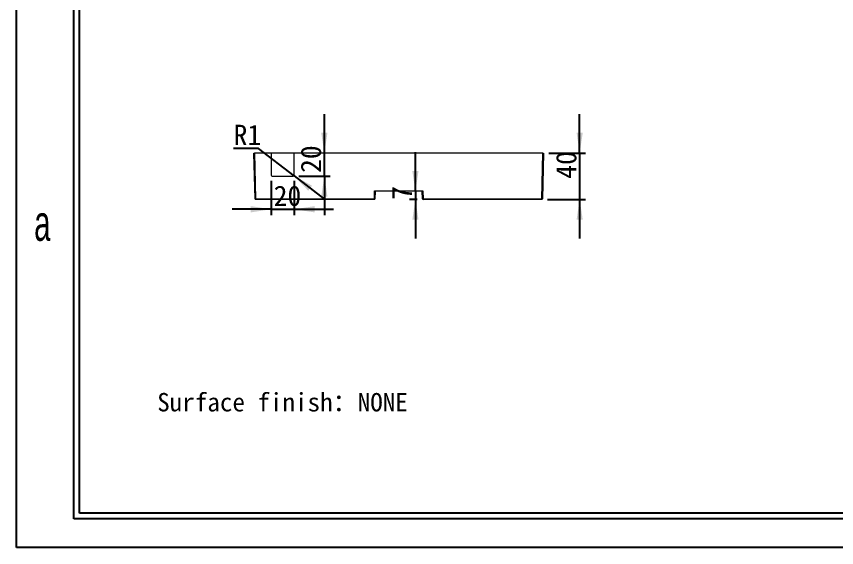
# Model space of a CAD drawing. Header units: millimetres. Extents: x 2 to 295, y 1 to 209.
# Drawn here: x 1.8 to 143.2, y 1.3 to 92.9 of the extents above; entities that cross this region are included whole.
import ezdxf

# ---------------------------------------------------------------- set-up
doc = ezdxf.new("R2010")
doc.units = ezdxf.units.MM
doc.layers.add('DIM', color=5, linetype='Continuous')
doc.layers.add('SLD-0', color=179, linetype='Continuous')
doc.styles.add('SLDTEXTSTYLE0', font='SIMSUN.TTC', dxfattribs={"width": 0.67})
doc.styles.add('SLDTEXTSTYLE14', font='SIMSUN.TTC')
doc.styles.add('SLDTEXTSTYLE2', font='SIMSUN.TTC', dxfattribs={"bigfont": 'bigfont'})
doc.styles.add('SLDTEXTSTYLE5', font='GOTHIC.TTF', dxfattribs={"width": 0.61171})
doc.dimstyles.new('SLDDIMSTYLE3', dxfattribs={"dimtxt": 3.5, "dimasz": 3.5, "dimexe": 0, "dimexo": 0.0625, "dimgap": 0.875, "dimtad": 2, "dimlfac": 5, "dimrnd": 1e-09, "dimzin": 12, "dimdsep": 46, "dimtxsty": 'SLDTEXTSTYLE0', "dimsah": 1, "dimcen": 0.09, "dimadec": 0, "dimazin": 3, "dimtfac": 1, "dimtmove": 0, "dimatfit": 0, "dimfxl": 0, "dimfrac": 2, "dimtolj": 1, "dimtzin": 12, "dimarcsym": 0})
doc.dimstyles.new('SLDDIMSTYLE4', dxfattribs={"dimtxt": 3.5, "dimasz": 3.5, "dimexe": 0, "dimexo": 0.0625, "dimgap": 0.875, "dimtad": 0, "dimtih": 1, "dimtoh": 1, "dimlfac": 5, "dimrnd": 1e-09, "dimzin": 12, "dimdsep": 46, "dimtxsty": 'SLDTEXTSTYLE0', "dimsah": 1, "dimcen": 0, "dimadec": 0, "dimazin": 3, "dimtfac": 1, "dimtofl": 0, "dimtmove": 1, "dimatfit": 3, "dimfxl": 0, "dimfrac": 2, "dimtolj": 1, "dimtzin": 12, "dimarcsym": 0})

# ---------------------------------------------------------------- blocks, each defined once
blk = doc.blocks.new('_D_8')
at = {"layer": 'DIM'}
for p, q in [((98.93, 69.31), (98.93, 76.04)), ((93.61, 69.31), (99.93, 69.31)), ((98.93, 69.31), (98.93, 61.31)), ((93.4, 61.31), (99.93, 61.31)), ((98.93, 61.31), (98.93, 54.58))]:
    blk.add_line(p, q, dxfattribs=at)
for points in [[(98.93, 69.31), (99.47, 72.81), (98.4, 72.81)], [(98.93, 61.31), (98.4, 57.81), (99.47, 57.81)]]:
    blk.add_solid(points, dxfattribs=at)
at = {"layer": 'DIM', "insert": (94.86, 64.88), "char_height": 3.5, "attachment_point": 1, "rotation": 90, "style": 'SLDTEXTSTYLE14'}
blk.add_mtext('40', dxfattribs=at)
blk = doc.blocks.new('_D_9')
at = {"layer": 'DIM'}
for p, q in [((70.61, 62.71), (70.61, 69.44)), ((70.61, 62.71), (70.61, 61.31)), ((70.93, 61.31), (69.61, 61.31)), ((70.61, 61.31), (70.61, 54.58))]:
    blk.add_line(p, q, dxfattribs=at)
for points in [[(70.61, 62.71), (71.15, 66.21), (70.08, 66.21)], [(70.61, 61.31), (70.08, 57.81), (71.15, 57.81)]]:
    blk.add_solid(points, dxfattribs=at)
at = {"layer": 'DIM', "insert": (66.54, 61.25), "char_height": 3.5, "attachment_point": 1, "rotation": 90, "style": 'SLDTEXTSTYLE14'}
blk.add_mtext('7', dxfattribs=at)
blk = doc.blocks.new('_D_10')
at = {"layer": 'DIM'}
for p, q in [((45.73, 64.51), (45.73, 58.62)), ((49.73, 64.51), (49.73, 58.62)), ((45.73, 59.62), (39, 59.62)), ((45.73, 59.62), (49.73, 59.62)), ((49.73, 59.62), (56.46, 59.62))]:
    blk.add_line(p, q, dxfattribs=at)
for points in [[(45.73, 59.62), (42.23, 60.16), (42.23, 59.08)], [(49.73, 59.62), (53.23, 59.08), (53.23, 60.16)]]:
    blk.add_solid(points, dxfattribs=at)
at = {"layer": 'DIM', "insert": (46.17, 63.69), "char_height": 3.5, "attachment_point": 1, "style": 'SLDTEXTSTYLE14'}
blk.add_mtext('20', dxfattribs=at)
blk = doc.blocks.new('_D_11')
at = {"layer": 'DIM'}
for p, q in [((54.91, 69.31), (54.91, 76.04)), ((54.91, 65.31), (54.91, 69.31)), ((50.53, 65.31), (55.91, 65.31)), ((54.91, 65.31), (54.91, 58.58))]:
    blk.add_line(p, q, dxfattribs=at)
for points in [[(54.91, 69.31), (55.45, 72.81), (54.37, 72.81)], [(54.91, 65.31), (54.37, 61.81), (55.45, 61.81)]]:
    blk.add_solid(points, dxfattribs=at)
at = {"layer": 'DIM', "insert": (50.84, 65.88), "char_height": 3.5, "attachment_point": 1, "rotation": 90, "style": 'SLDTEXTSTYLE14'}
blk.add_mtext('20', dxfattribs=at)
blk = doc.blocks.new('_D_12')
at = {"layer": 'DIM'}
for p, q in [((43.57, 70.11), (39.26, 70.11)), ((49.69, 65.39), (43.57, 70.11)), ((49.69, 65.39), (55.02, 61.28))]:
    blk.add_line(p, q, dxfattribs=at)
blk.add_solid([(49.69, 65.39), (52.13, 62.83), (52.79, 63.68)], dxfattribs=at)
at = {"layer": 'DIM', "insert": (39.26, 74.19), "char_height": 3.5, "attachment_point": 1, "style": 'SLDTEXTSTYLE14'}
blk.add_mtext('R1', dxfattribs=at)

msp = doc.modelspace()

# ---------------------------------------------------------------- linework, layer by layer
at = {"color": 7, "linetype": 'Continuous', "lineweight": 15}
for p, q in [((42.9565, 61.4113), (42.7496, 69.3139)), ((42.7496, 69.3139), (42.8495, 69.3139)), ((42.8495, 69.3139), (43.0565, 61.4113)), ((45.7296, 69.3139), (42.8495, 69.3139)), ((45.7296, 69.3139), (45.7296, 65.5139)), ((49.7296, 69.3139), (45.7296, 69.3139)), ((49.7296, 65.5139), (49.7296, 69.3139)), ((92.6096, 69.3139), (49.7296, 69.3139)), ((92.4027, 61.4113), (92.6096, 69.3139)), ((92.7096, 69.3139), (92.5026, 61.4113)), ((92.6096, 69.3139), (92.7096, 69.3139)), ((45.9296, 65.3139), (49.5296, 65.3139)), ((63.5322, 61.4113), (63.5688, 62.8113)), ((63.5688, 62.8113), (71.8903, 62.8113)), ((63.6662, 62.7139), (63.6321, 61.4113)), ((71.7929, 62.7139), (63.6662, 62.7139)), ((71.827, 61.4113), (71.7929, 62.7139)), ((71.8903, 62.8113), (71.927, 61.4113)), ((43.0565, 61.4113), (63.5322, 61.4113)), ((43.0565, 61.4113), (43.0565, 61.3139)), ((63.5322, 61.3139), (43.0565, 61.3139)), ((63.5322, 61.4113), (63.5322, 61.3139)), ((71.927, 61.4113), (92.4027, 61.4113)), ((71.927, 61.3139), (71.927, 61.4113)), ((92.4027, 61.3139), (71.927, 61.3139)), ((92.4027, 61.3139), (92.4027, 61.4113))]:
    msp.add_line(p, q, dxfattribs=at)
for centre, radius, start, end in [((45.9296, 65.5139), 0.2, 180, 270), ((49.5296, 65.5139), 0.2, 270, 360), ((43.0065, 62.3668), 0.9568, 267.005461, 272.994539), ((43.0565, 61.4139), 0.1, 181.5, 270), ((63.5821, 62.3668), 0.9568, 267.005469, 272.994531), ((63.5322, 61.4139), 0.1, 270, 358.5), ((71.877, 62.3668), 0.9568, 267.005469, 272.994531), ((71.927, 61.4139), 0.1, 181.5, 270), ((92.4527, 62.3668), 0.9568, 267.005461, 272.994539), ((92.4027, 61.4139), 0.1, 270, 358.5)]:
    msp.add_arc(centre, radius, start, end, dxfattribs=at)
for centre, major_axis, start_param, end_param in [((63.5688, 62.8139), (-0.0974, 0.1), 1.58422891, 3.1288453), ((71.8903, 62.8139), (0.0974, 0.1), 3.15434001, 4.69895639)]:
    msp.add_ellipse(centre, major_axis=major_axis, ratio=0.01308623, start_param=start_param, end_param=end_param, dxfattribs=at)
at = {"layer": 'SLD-0'}
for p, q in [((1.812, 1.2938), (1.812, 208.6737)), ((12.6748, 7.2189), (12.6748, 197.811)), ((289.1814, 7.2189), (12.6748, 7.2189)), ((295.1066, 1.2938), (1.812, 1.2938))]:
    msp.add_line(p, q, dxfattribs=at)
at = {"layer": 'SLD-0', "color": 6, "linetype": 'Continuous'}
for p, q in [((11.6873, 6.2314), (11.6873, 198.7985)), ((290.1689, 6.2314), (11.6873, 6.2314))]:
    msp.add_line(p, q, dxfattribs=at)

# ---------------------------------------------------------------- texts
at = {"color": 7, "linetype": 'Continuous', "lineweight": 0, "insert": (26.0968, 27.9468), "char_height": 3.175, "attachment_point": 1, "style": 'SLDTEXTSTYLE2'}
msp.add_mtext('Surface finish\\M+18146NONE', dxfattribs=at)
at = {"layer": 'SLD-0', "insert": (4.8798, 60.3511), "char_height": 6.172, "attachment_point": 1, "style": 'SLDTEXTSTYLE5'}
msp.add_mtext('a', dxfattribs=at)

# ---------------------------------------------------------------- dimensions: what is measured, and where the dimension line sits
at = {"layer": 'DIM'}
for base, p1, p2, picture, middle in [((54.9104, 69.3139), (49.5296, 65.3139), (49.7296, 69.3139), '_D_11', (54.9104, 67.2414)), ((98.9345, 61.3139), (92.6096, 69.3139), (92.4027, 61.3139), '_D_8', (98.9345, 66.2458)), ((70.6139, 61.3139), (71.7929, 62.7139), (71.927, 61.3139), '_D_9', (70.6139, 61.9299))]:
    dim = msp.add_linear_dim(base=base, p1=p1, p2=p2, angle=90, dimstyle='SLDDIMSTYLE3', dxfattribs=at)
    dim.commit()
    dim.dimension.update_dxf_attribs({"geometry": picture, "text_midpoint": middle, "dimtype": 160})
dim = msp.add_radius_dim(center=(49.5296, 65.5139), mpoint=(49.6879, 65.3917), dimstyle='SLDDIMSTYLE4', dxfattribs=at)
dim.commit()
dim.dimension.update_dxf_attribs({"geometry": '_D_12', "text_midpoint": (40.62, 72.1506), "dimtype": 164})
dim = msp.add_linear_dim(base=(49.7296, 59.6219), p1=(45.7296, 65.5139), p2=(49.7296, 65.5139), dimstyle='SLDDIMSTYLE3', dxfattribs=at)
dim.commit()
dim.dimension.update_dxf_attribs({"geometry": '_D_10', "text_midpoint": (47.5321, 59.6219), "dimtype": 160})

doc.saveas('drawing.dxf')
